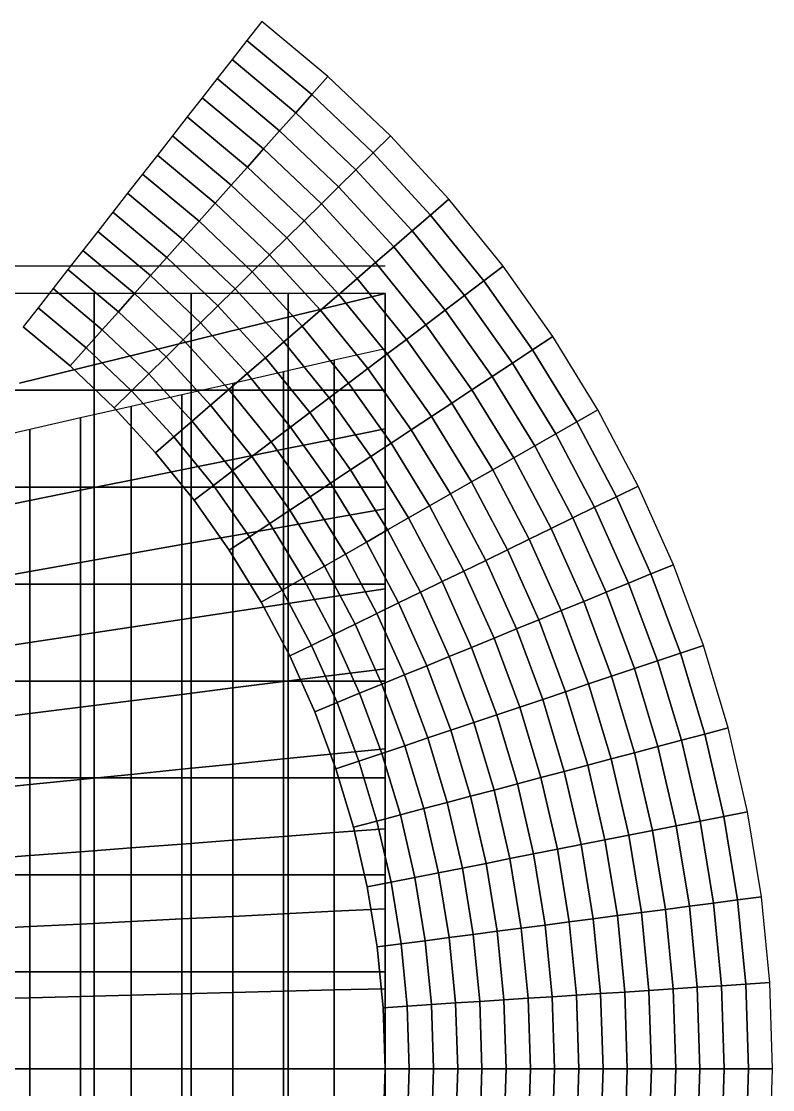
# Model space of a CAD drawing. Header units: millimetres. Extents: x -12000 to 30000, y -18912 to 18912.
# Drawn here: x 16433 to 30000, y -378 to 18912 of the extents above; entities that cross this region are included whole.
import ezdxf

# ---------------------------------------------------------------- set-up
doc = ezdxf.new("R2010")
doc.units = ezdxf.units.MM

msp = doc.modelspace()

# ---------------------------------------------------------------- linework, layer by layer
at = {"layer": 'BALCONY RAIL'}
for points in [[(17312.1, 12690, 7000), (16466.2, 13396.2, 7000), (16466.2, 13396.2, 6200), (17312.1, 12690, 6200)], [(17312.1, 12690, 6200), (16466.2, 13396.2, 6200), (16466.2, 13396.2, 5400), (17312.1, 12690, 5400)], [(18110.4, 11930.6, 7000), (17312.1, 12690, 7000), (17312.1, 12690, 6200), (18110.4, 11930.6, 6200)], [(18110.4, 11930.6, 6200), (17312.1, 12690, 6200), (17312.1, 12690, 5400), (18110.4, 11930.6, 5400)], [(18857.8, 11121, 7000), (18110.4, 11930.6, 7000), (18110.4, 11930.6, 6200), (18857.8, 11121, 6200)], [(18857.8, 11121, 6200), (18110.4, 11930.6, 6200), (18110.4, 11930.6, 5400), (18857.8, 11121, 5400)], [(19551.3, 10264.7, 7000), (18857.8, 11121, 7000), (18857.8, 11121, 6200), (19551.3, 10264.7, 6200)], [(19551.3, 10264.7, 6200), (18857.8, 11121, 6200), (18857.8, 11121, 5400), (19551.3, 10264.7, 5400)], [(20187.7, 9365.2, 7000), (19551.3, 10264.7, 7000), (19551.3, 10264.7, 6200), (20187.7, 9365.2, 6200)], [(20187.7, 9365.2, 6200), (19551.3, 10264.7, 6200), (19551.3, 10264.7, 5400), (20187.7, 9365.2, 5400)], [(20764.6, 8426.5, 7000), (20187.7, 9365.2, 7000), (20187.7, 9365.2, 6200), (20764.6, 8426.5, 6200)], [(20764.6, 8426.5, 6200), (20187.7, 9365.2, 6200), (20187.7, 9365.2, 5400), (20764.6, 8426.5, 5400)], [(21279.5, 7452.3, 7000), (20764.6, 8426.5, 7000), (20764.6, 8426.5, 6200), (21279.5, 7452.3, 6200)], [(21279.5, 7452.3, 6200), (20764.6, 8426.5, 6200), (20764.6, 8426.5, 5400), (21279.5, 7452.3, 5400)], [(21730.2, 6446.8, 7000), (21279.5, 7452.3, 7000), (21279.5, 7452.3, 6200), (21730.2, 6446.8, 6200)], [(21730.2, 6446.8, 6200), (21279.5, 7452.3, 6200), (21279.5, 7452.3, 5400), (21730.2, 6446.8, 5400)], [(22114.8, 5414.3, 7000), (21730.2, 6446.8, 7000), (21730.2, 6446.8, 6200), (22114.8, 5414.3, 6200)], [(22114.8, 5414.3, 6200), (21730.2, 6446.8, 6200), (21730.2, 6446.8, 5400), (22114.8, 5414.3, 5400)], [(22431.7, 4359, 7000), (22114.8, 5414.3, 7000), (22114.8, 5414.3, 6200), (22431.7, 4359, 6200)], [(22431.7, 4359, 6200), (22114.8, 5414.3, 6200), (22114.8, 5414.3, 5400), (22431.7, 4359, 5400)], [(22679.5, 3285.4, 7000), (22431.7, 4359, 7000), (22431.7, 4359, 6200), (22679.5, 3285.4, 6200)], [(22679.5, 3285.4, 6200), (22431.7, 4359, 6200), (22431.7, 4359, 5400), (22679.5, 3285.4, 5400)], [(22857.3, 2197.9, 7000), (22679.5, 3285.4, 7000), (22679.5, 3285.4, 6200), (22857.3, 2197.9, 6200)], [(22857.3, 2197.9, 6200), (22679.5, 3285.4, 6200), (22679.5, 3285.4, 5400), (22857.3, 2197.9, 5400)], [(22964.3, 1101.3, 7000), (22857.3, 2197.9, 7000), (22857.3, 2197.9, 6200), (22964.3, 1101.3, 6200)], [(22964.3, 1101.3, 6200), (22857.3, 2197.9, 6200), (22857.3, 2197.9, 5400), (22964.3, 1101.3, 5400)], [(23000, 0, 7000), (22964.3, 1101.3, 7000), (22964.3, 1101.3, 6200), (23000, 0, 6200)], [(23000, 0, 6200), (22964.3, 1101.3, 6200), (22964.3, 1101.3, 5400), (23000, 0, 5400)], [(22964.3, -1101.3, 7000), (23000, 0, 7000), (23000, 0, 6200), (22964.3, -1101.3, 6200)], [(22964.3, -1101.3, 6200), (23000, 0, 6200), (23000, 0, 5400), (22964.3, -1101.3, 5400)]]:
    msp.add_3dface(points, dxfattribs=at)
at = {"layer": 'CEILING'}
for points in [[(16000, 12250, 12351.2), (17750, 12250, 12351.2), (17750, 14000, 12000), (16000, 14000, 12000)], [(17750, 12250, 12351.2), (19500, 12250, 12351.2), (19500, 14000, 12000), (17750, 14000, 12000)], [(19500, 12250, 12351.2), (21250, 12250, 12351.2), (21250, 14000, 12000), (19500, 14000, 12000)], [(21250, 12250, 12351.2), (23000, 12250, 12351.2), (23000, 14000, 12000), (21250, 14000, 12000)], [(16000, 10500, 12688.8), (17750, 10500, 12688.8), (17750, 12250, 12351.2), (16000, 12250, 12351.2)], [(17750, 10500, 12688.8), (19500, 10500, 12688.8), (19500, 12250, 12351.2), (17750, 12250, 12351.2)], [(19500, 10500, 12688.8), (21250, 10500, 12688.8), (21250, 12250, 12351.2), (19500, 12250, 12351.2)], [(21250, 10500, 12688.8), (23000, 10500, 12688.8), (23000, 12250, 12351.2), (21250, 12250, 12351.2)], [(16000, 8750, 13000), (17750, 8750, 13000), (17750, 10500, 12688.8), (16000, 10500, 12688.8)], [(17750, 8750, 13000), (19500, 8750, 13000), (19500, 10500, 12688.8), (17750, 10500, 12688.8)], [(19500, 8750, 13000), (21250, 8750, 13000), (21250, 10500, 12688.8), (19500, 10500, 12688.8)], [(21250, 8750, 13000), (23000, 8750, 13000), (23000, 10500, 12688.8), (21250, 10500, 12688.8)], [(16000, 7000, 13272.8), (17750, 7000, 13272.8), (17750, 8750, 13000), (16000, 8750, 13000)], [(17750, 7000, 13272.8), (19500, 7000, 13272.8), (19500, 8750, 13000), (17750, 8750, 13000)], [(19500, 7000, 13272.8), (21250, 7000, 13272.8), (21250, 8750, 13000), (19500, 8750, 13000)], [(21250, 7000, 13272.8), (23000, 7000, 13272.8), (23000, 8750, 13000), (21250, 8750, 13000)], [(16000, 5250, 13496.6), (17750, 5250, 13496.6), (17750, 7000, 13272.8), (16000, 7000, 13272.8)], [(17750, 5250, 13496.6), (19500, 5250, 13496.6), (19500, 7000, 13272.8), (17750, 7000, 13272.8)], [(19500, 5250, 13496.6), (21250, 5250, 13496.6), (21250, 7000, 13272.8), (19500, 7000, 13272.8)], [(21250, 5250, 13496.6), (23000, 5250, 13496.6), (23000, 7000, 13272.8), (21250, 7000, 13272.8)], [(16000, 3500, 13663), (17750, 3500, 13663), (17750, 5250, 13496.6), (16000, 5250, 13496.6)], [(17750, 3500, 13663), (19500, 3500, 13663), (19500, 5250, 13496.6), (17750, 5250, 13496.6)], [(19500, 3500, 13663), (21250, 3500, 13663), (21250, 5250, 13496.6), (19500, 5250, 13496.6)], [(21250, 3500, 13663), (23000, 3500, 13663), (23000, 5250, 13496.6), (21250, 5250, 13496.6)], [(16000, 1750, 13765.4), (17750, 1750, 13765.4), (17750, 3500, 13663), (16000, 3500, 13663)], [(17750, 1750, 13765.4), (19500, 1750, 13765.4), (19500, 3500, 13663), (17750, 3500, 13663)], [(19500, 1750, 13765.4), (21250, 1750, 13765.4), (21250, 3500, 13663), (19500, 3500, 13663)], [(21250, 1750, 13765.4), (23000, 1750, 13765.4), (23000, 3500, 13663), (21250, 3500, 13663)], [(16000, 0, 13800), (17750, 0, 13800), (17750, 1750, 13765.4), (16000, 1750, 13765.4)], [(17750, 0, 13800), (19500, 0, 13800), (19500, 1750, 13765.4), (17750, 1750, 13765.4)], [(19500, 0, 13800), (21250, 0, 13800), (21250, 1750, 13765.4), (19500, 1750, 13765.4)], [(21250, 0, 13800), (23000, 0, 13800), (23000, 1750, 13765.4), (21250, 1750, 13765.4)], [(16000, -1750, 13765.4), (17750, -1750, 13765.4), (17750, 0, 13800), (16000, 0, 13800)], [(17750, -1750, 13765.4), (19500, -1750, 13765.4), (19500, 0, 13800), (17750, 0, 13800)], [(19500, -1750, 13765.4), (21250, -1750, 13765.4), (21250, 0, 13800), (19500, 0, 13800)], [(21250, -1750, 13765.4), (23000, -1750, 13765.4), (23000, 0, 13800), (21250, 0, 13800)]]:
    msp.add_3dface(points, dxfattribs=at)
at = {"layer": 'DIMENSIONS'}
msp.add_line((-12000, 14500), (23000, 14500), dxfattribs=at)
at = {"layer": 'SEATING - BALCONY'}
for points in [[(21678.9, 17588.8, 7729.2), (21970, 17915.3, 7777.8), (20775.9, 18912.3, 7777.8), (20506.5, 18567.5, 7729.2)], [(21387.8, 17262.2, 7680.6), (21678.9, 17588.8, 7729.2), (20506.5, 18567.5, 7729.2), (20237.2, 18222.7, 7680.6)], [(21096.6, 16935.6, 7631.9), (21387.8, 17262.2, 7680.6), (20237.2, 18222.7, 7680.6), (19967.8, 17878, 7631.9)], [(20805.5, 16609, 7583.3), (21096.6, 16935.6, 7631.9), (19967.8, 17878, 7631.9), (19698.5, 17533.2, 7583.3)], [(22785.4, 16536.1, 7729.2), (23097, 16843.1, 7777.8), (21970, 17915.3, 7777.8), (21678.9, 17588.8, 7729.2)], [(22473.7, 16229.1, 7680.6), (22785.4, 16536.1, 7729.2), (21678.9, 17588.8, 7729.2), (21387.8, 17262.2, 7680.6)], [(20514.4, 16282.4, 7534.7), (20805.5, 16609, 7583.3), (19698.5, 17533.2, 7583.3), (19429.1, 17188.5, 7534.7)], [(20223.3, 15955.8, 7486.1), (20514.4, 16282.4, 7534.7), (19429.1, 17188.5, 7534.7), (19159.8, 16843.7, 7486.1)], [(22162, 15922, 7631.9), (22473.7, 16229.1, 7680.6), (21387.8, 17262.2, 7680.6), (21096.6, 16935.6, 7631.9)], [(19932.2, 15629.3, 7437.5), (20223.3, 15955.8, 7486.1), (19159.8, 16843.7, 7486.1), (18890.4, 16499, 7437.5)], [(21850.4, 15615, 7583.3), (22162, 15922, 7631.9), (21096.6, 16935.6, 7631.9), (20805.5, 16609, 7583.3)], [(23821.3, 15414, 7729.2), (24152.2, 15700.2, 7777.8), (23097, 16843.1, 7777.8), (22785.4, 16536.1, 7729.2)], [(21538.7, 15308, 7534.7), (21850.4, 15615, 7583.3), (20805.5, 16609, 7583.3), (20514.4, 16282.4, 7534.7)], [(19641, 15302.7, 7388.9), (19932.2, 15629.3, 7437.5), (18890.4, 16499, 7437.5), (18621.1, 16154.2, 7388.9)], [(23490.4, 15127.8, 7680.6), (23821.3, 15414, 7729.2), (22785.4, 16536.1, 7729.2), (22473.7, 16229.1, 7680.6)], [(21227, 15000.9, 7486.1), (21538.7, 15308, 7534.7), (20514.4, 16282.4, 7534.7), (20223.3, 15955.8, 7486.1)], [(23159.5, 14841.6, 7631.9), (23490.4, 15127.8, 7680.6), (22473.7, 16229.1, 7680.6), (22162, 15922, 7631.9)], [(19349.9, 14976.1, 7340.3), (19641, 15302.7, 7388.9), (18621.1, 16154.2, 7388.9), (18351.7, 15809.5, 7340.3)], [(20915.4, 14693.9, 7437.5), (21227, 15000.9, 7486.1), (20223.3, 15955.8, 7486.1), (19932.2, 15629.3, 7437.5)], [(22828.6, 14555.4, 7583.3), (23159.5, 14841.6, 7631.9), (22162, 15922, 7631.9), (21850.4, 15615, 7583.3)], [(19058.8, 14649.5, 7291.7), (19349.9, 14976.1, 7340.3), (18351.7, 15809.5, 7340.3), (18082.4, 15464.7, 7291.7)], [(20603.7, 14386.9, 7388.9), (20915.4, 14693.9, 7437.5), (19932.2, 15629.3, 7437.5), (19641, 15302.7, 7388.9)], [(24782.4, 14227.1, 7729.2), (25131.2, 14491.3, 7777.8), (24152.2, 15700.2, 7777.8), (23821.3, 15414, 7729.2)], [(18767.7, 14322.9, 7243.1), (19058.8, 14649.5, 7291.7), (18082.4, 15464.7, 7291.7), (17813, 15120, 7243.1)], [(22497.7, 14269.2, 7534.7), (22828.6, 14555.4, 7583.3), (21850.4, 15615, 7583.3), (21538.7, 15308, 7534.7)], [(20292, 14079.8, 7340.3), (20603.7, 14386.9, 7388.9), (19641, 15302.7, 7388.9), (19349.9, 14976.1, 7340.3)], [(22166.8, 13983, 7486.1), (22497.7, 14269.2, 7534.7), (21538.7, 15308, 7534.7), (21227, 15000.9, 7486.1)], [(24433.7, 13963, 7680.6), (24782.4, 14227.1, 7729.2), (23821.3, 15414, 7729.2), (23490.4, 15127.8, 7680.6)], [(18476.6, 13996.4, 7194.4), (18767.7, 14322.9, 7243.1), (17813, 15120, 7243.1), (17543.7, 14775.2, 7194.4)], [(24084.9, 13698.8, 7631.9), (24433.7, 13963, 7680.6), (23490.4, 15127.8, 7680.6), (23159.5, 14841.6, 7631.9)], [(19980.4, 13772.8, 7291.7), (20292, 14079.8, 7340.3), (19349.9, 14976.1, 7340.3), (19058.8, 14649.5, 7291.7)], [(21835.9, 13696.8, 7437.5), (22166.8, 13983, 7486.1), (21227, 15000.9, 7486.1), (20915.4, 14693.9, 7437.5)], [(18185.4, 13669.8, 7145.8), (18476.6, 13996.4, 7194.4), (17543.7, 14775.2, 7194.4), (17274.3, 14430.4, 7145.8)], [(21505, 13410.6, 7388.9), (21835.9, 13696.8, 7437.5), (20915.4, 14693.9, 7437.5), (20603.7, 14386.9, 7388.9)], [(23736.2, 13434.6, 7583.3), (24084.9, 13698.8, 7631.9), (23159.5, 14841.6, 7631.9), (22828.6, 14555.4, 7583.3)], [(19668.7, 13465.7, 7243.1), (19980.4, 13772.8, 7291.7), (19058.8, 14649.5, 7291.7), (18767.7, 14322.9, 7243.1)], [(23387.5, 13170.5, 7534.7), (23736.2, 13434.6, 7583.3), (22828.6, 14555.4, 7583.3), (22497.7, 14269.2, 7534.7)], [(25664.6, 12980.5, 7729.2), (26029.8, 13221.5, 7777.8), (25131.2, 14491.3, 7777.8), (24782.4, 14227.1, 7729.2)], [(17894.3, 13343.2, 7097.2), (18185.4, 13669.8, 7145.8), (17274.3, 14430.4, 7145.8), (17004.9, 14085.7, 7097.2)], [(19357.1, 13158.7, 7194.4), (19668.7, 13465.7, 7243.1), (18767.7, 14322.9, 7243.1), (18476.6, 13996.4, 7194.4)], [(21174.1, 13124.4, 7340.3), (21505, 13410.6, 7388.9), (20603.7, 14386.9, 7388.9), (20292, 14079.8, 7340.3)], [(17603.2, 13016.6, 7048.6), (17894.3, 13343.2, 7097.2), (17004.9, 14085.7, 7097.2), (16735.6, 13740.9, 7048.6)], [(23038.7, 12906.3, 7486.1), (23387.5, 13170.5, 7534.7), (22497.7, 14269.2, 7534.7), (22166.8, 13983, 7486.1)], [(25299.5, 12739.5, 7680.6), (25664.6, 12980.5, 7729.2), (24782.4, 14227.1, 7729.2), (24433.7, 13963, 7680.6)], [(19045.4, 12851.7, 7145.8), (19357.1, 13158.7, 7194.4), (18476.6, 13996.4, 7194.4), (18185.4, 13669.8, 7145.8)], [(20843.2, 12838.2, 7291.7), (21174.1, 13124.4, 7340.3), (20292, 14079.8, 7340.3), (19980.4, 13772.8, 7291.7)], [(22690, 12642.2, 7437.5), (23038.7, 12906.3, 7486.1), (22166.8, 13983, 7486.1), (21835.9, 13696.8, 7437.5)], [(24934.4, 12498.5, 7631.9), (25299.5, 12739.5, 7680.6), (24433.7, 13963, 7680.6), (24084.9, 13698.8, 7631.9)], [(17312.1, 12690, 7000), (17603.2, 13016.6, 7048.6), (16735.6, 13740.9, 7048.6), (16466.2, 13396.2, 7000)], [(20512.3, 12552, 7243.1), (20843.2, 12838.2, 7291.7), (19980.4, 13772.8, 7291.7), (19668.7, 13465.7, 7243.1)], [(22341.2, 12378, 7388.9), (22690, 12642.2, 7437.5), (21835.9, 13696.8, 7437.5), (21505, 13410.6, 7388.9)], [(24569.3, 12257.5, 7583.3), (24934.4, 12498.5, 7631.9), (24084.9, 13698.8, 7631.9), (23736.2, 13434.6, 7583.3)], [(18733.7, 12544.6, 7097.2), (19045.4, 12851.7, 7145.8), (18185.4, 13669.8, 7145.8), (17894.3, 13343.2, 7097.2)], [(18422.1, 12237.6, 7048.6), (18733.7, 12544.6, 7097.2), (17894.3, 13343.2, 7097.2), (17603.2, 13016.6, 7048.6)], [(20181.4, 12265.8, 7194.4), (20512.3, 12552, 7243.1), (19668.7, 13465.7, 7243.1), (19357.1, 13158.7, 7194.4)], [(21992.5, 12113.8, 7340.3), (22341.2, 12378, 7388.9), (21505, 13410.6, 7388.9), (21174.1, 13124.4, 7340.3)], [(24204.1, 12016.4, 7534.7), (24569.3, 12257.5, 7583.3), (23736.2, 13434.6, 7583.3), (23387.5, 13170.5, 7534.7)], [(19850.5, 11979.6, 7145.8), (20181.4, 12265.8, 7194.4), (19357.1, 13158.7, 7194.4), (19045.4, 12851.7, 7145.8)], [(21643.7, 11849.7, 7291.7), (21992.5, 12113.8, 7340.3), (21174.1, 13124.4, 7340.3), (20843.2, 12838.2, 7291.7)], [(23839, 11775.4, 7486.1), (24204.1, 12016.4, 7534.7), (23387.5, 13170.5, 7534.7), (23038.7, 12906.3, 7486.1)], [(26464.2, 11679.3, 7729.2), (26844.2, 11896.2, 7777.8), (26029.8, 13221.5, 7777.8), (25664.6, 12980.5, 7729.2)], [(18110.4, 11930.6, 7000), (18422.1, 12237.6, 7048.6), (17603.2, 13016.6, 7048.6), (17312.1, 12690, 7000)], [(26084.2, 11462.5, 7680.6), (26464.2, 11679.3, 7729.2), (25664.6, 12980.5, 7729.2), (25299.5, 12739.5, 7680.6)], [(19519.6, 11693.4, 7097.2), (19850.5, 11979.6, 7145.8), (19045.4, 12851.7, 7145.8), (18733.7, 12544.6, 7097.2)], [(21295, 11585.5, 7243.1), (21643.7, 11849.7, 7291.7), (20843.2, 12838.2, 7291.7), (20512.3, 12552, 7243.1)], [(23473.9, 11534.4, 7437.5), (23839, 11775.4, 7486.1), (23038.7, 12906.3, 7486.1), (22690, 12642.2, 7437.5)], [(25704.3, 11245.6, 7631.9), (26084.2, 11462.5, 7680.6), (25299.5, 12739.5, 7680.6), (24934.4, 12498.5, 7631.9)], [(19188.7, 11407.2, 7048.6), (19519.6, 11693.4, 7097.2), (18733.7, 12544.6, 7097.2), (18422.1, 12237.6, 7048.6)], [(20946.2, 11321.3, 7194.4), (21295, 11585.5, 7243.1), (20512.3, 12552, 7243.1), (20181.4, 12265.8, 7194.4)], [(23108.8, 11293.4, 7388.9), (23473.9, 11534.4, 7437.5), (22690, 12642.2, 7437.5), (22341.2, 12378, 7388.9)], [(22743.6, 11052.4, 7340.3), (23108.8, 11293.4, 7388.9), (22341.2, 12378, 7388.9), (21992.5, 12113.8, 7340.3)], [(25324.3, 11028.8, 7583.3), (25704.3, 11245.6, 7631.9), (24934.4, 12498.5, 7631.9), (24569.3, 12257.5, 7583.3)], [(18857.8, 11121, 7000), (19188.7, 11407.2, 7048.6), (18422.1, 12237.6, 7048.6), (18110.4, 11930.6, 7000)], [(20597.5, 11057.2, 7145.8), (20946.2, 11321.3, 7194.4), (20181.4, 12265.8, 7194.4), (19850.5, 11979.6, 7145.8)], [(24944.3, 10811.9, 7534.7), (25324.3, 11028.8, 7583.3), (24569.3, 12257.5, 7583.3), (24204.1, 12016.4, 7534.7)], [(20248.7, 10793, 7097.2), (20597.5, 11057.2, 7145.8), (19850.5, 11979.6, 7145.8), (19519.6, 11693.4, 7097.2)], [(22378.5, 10811.4, 7291.7), (22743.6, 11052.4, 7340.3), (21992.5, 12113.8, 7340.3), (21643.7, 11849.7, 7291.7)], [(24564.4, 10595.1, 7486.1), (24944.3, 10811.9, 7534.7), (24204.1, 12016.4, 7534.7), (23839, 11775.4, 7486.1)], [(22013.4, 10570.3, 7243.1), (22378.5, 10811.4, 7291.7), (21643.7, 11849.7, 7291.7), (21295, 11585.5, 7243.1)], [(24184.4, 10378.2, 7437.5), (24564.4, 10595.1, 7486.1), (23839, 11775.4, 7486.1), (23473.9, 11534.4, 7437.5)], [(27177.8, 10329.1, 7729.2), (27571.1, 10520.9, 7777.8), (26844.2, 11896.2, 7777.8), (26464.2, 11679.3, 7729.2)], [(19900, 10528.8, 7048.6), (20248.7, 10793, 7097.2), (19519.6, 11693.4, 7097.2), (19188.7, 11407.2, 7048.6)], [(21648.2, 10329.3, 7194.4), (22013.4, 10570.3, 7243.1), (21295, 11585.5, 7243.1), (20946.2, 11321.3, 7194.4)], [(26784.6, 10137.3, 7680.6), (27177.8, 10329.1, 7729.2), (26464.2, 11679.3, 7729.2), (26084.2, 11462.5, 7680.6)], [(19551.3, 10264.7, 7000), (19900, 10528.8, 7048.6), (19188.7, 11407.2, 7048.6), (18857.8, 11121, 7000)], [(23804.4, 10161.3, 7388.9), (24184.4, 10378.2, 7437.5), (23473.9, 11534.4, 7437.5), (23108.8, 11293.4, 7388.9)], [(26391.4, 9945.5, 7631.9), (26784.6, 10137.3, 7680.6), (26084.2, 11462.5, 7680.6), (25704.3, 11245.6, 7631.9)], [(21283.1, 10088.3, 7145.8), (21648.2, 10329.3, 7194.4), (20946.2, 11321.3, 7194.4), (20597.5, 11057.2, 7145.8)], [(23424.4, 9944.5, 7340.3), (23804.4, 10161.3, 7388.9), (23108.8, 11293.4, 7388.9), (22743.6, 11052.4, 7340.3)], [(25998.2, 9753.8, 7583.3), (26391.4, 9945.5, 7631.9), (25704.3, 11245.6, 7631.9), (25324.3, 11028.8, 7583.3)], [(20918, 9847.3, 7097.2), (21283.1, 10088.3, 7145.8), (20597.5, 11057.2, 7145.8), (20248.7, 10793, 7097.2)], [(23044.5, 9727.6, 7291.7), (23424.4, 9944.5, 7340.3), (22743.6, 11052.4, 7340.3), (22378.5, 10811.4, 7291.7)], [(25604.9, 9562, 7534.7), (25998.2, 9753.8, 7583.3), (25324.3, 11028.8, 7583.3), (24944.3, 10811.9, 7534.7)], [(22664.5, 9510.8, 7243.1), (23044.5, 9727.6, 7291.7), (22378.5, 10811.4, 7291.7), (22013.4, 10570.3, 7243.1)], [(25211.7, 9370.2, 7486.1), (25604.9, 9562, 7534.7), (24944.3, 10811.9, 7534.7), (24564.4, 10595.1, 7486.1)], [(20552.9, 9606.3, 7048.6), (20918, 9847.3, 7097.2), (20248.7, 10793, 7097.2), (19900, 10528.8, 7048.6)], [(20187.7, 9365.2, 7000), (20552.9, 9606.3, 7048.6), (19900, 10528.8, 7048.6), (19551.3, 10264.7, 7000)], [(22284.5, 9293.9, 7194.4), (22664.5, 9510.8, 7243.1), (22013.4, 10570.3, 7243.1), (21648.2, 10329.3, 7194.4)], [(24818.5, 9178.4, 7437.5), (25211.7, 9370.2, 7486.1), (24564.4, 10595.1, 7486.1), (24184.4, 10378.2, 7437.5)], [(27802.5, 8935.5, 7729.2), (28207.3, 9101.4, 7777.8), (27571.1, 10520.9, 7777.8), (27177.8, 10329.1, 7729.2)], [(21904.6, 9077.1, 7145.8), (22284.5, 9293.9, 7194.4), (21648.2, 10329.3, 7194.4), (21283.1, 10088.3, 7145.8)], [(24425.3, 8986.6, 7388.9), (24818.5, 9178.4, 7437.5), (24184.4, 10378.2, 7437.5), (23804.4, 10161.3, 7388.9)], [(27397.7, 8769.6, 7680.6), (27802.5, 8935.5, 7729.2), (27177.8, 10329.1, 7729.2), (26784.6, 10137.3, 7680.6)], [(21524.6, 8860.2, 7097.2), (21904.6, 9077.1, 7145.8), (21283.1, 10088.3, 7145.8), (20918, 9847.3, 7097.2)], [(24032.1, 8794.8, 7340.3), (24425.3, 8986.6, 7388.9), (23804.4, 10161.3, 7388.9), (23424.4, 9944.5, 7340.3)], [(26992.8, 8603.7, 7631.9), (27397.7, 8769.6, 7680.6), (26784.6, 10137.3, 7680.6), (26391.4, 9945.5, 7631.9)], [(21144.6, 8643.3, 7048.6), (21524.6, 8860.2, 7097.2), (20918, 9847.3, 7097.2), (20552.9, 9606.3, 7048.6)], [(23638.8, 8603, 7291.7), (24032.1, 8794.8, 7340.3), (23424.4, 9944.5, 7340.3), (23044.5, 9727.6, 7291.7)], [(26588, 8437.8, 7583.3), (26992.8, 8603.7, 7631.9), (26391.4, 9945.5, 7631.9), (25998.2, 9753.8, 7583.3)], [(23245.6, 8411.2, 7243.1), (23638.8, 8603, 7291.7), (23044.5, 9727.6, 7291.7), (22664.5, 9510.8, 7243.1)], [(26183.2, 8271.9, 7534.7), (26588, 8437.8, 7583.3), (25998.2, 9753.8, 7583.3), (25604.9, 9562, 7534.7)], [(20764.6, 8426.5, 7000), (21144.6, 8643.3, 7048.6), (20552.9, 9606.3, 7048.6), (20187.7, 9365.2, 7000)], [(22852.4, 8219.5, 7194.4), (23245.6, 8411.2, 7243.1), (22664.5, 9510.8, 7243.1), (22284.5, 9293.9, 7194.4)], [(25778.4, 8105.9, 7486.1), (26183.2, 8271.9, 7534.7), (25604.9, 9562, 7534.7), (25211.7, 9370.2, 7486.1)], [(22459.2, 8027.7, 7145.8), (22852.4, 8219.5, 7194.4), (22284.5, 9293.9, 7194.4), (21904.6, 9077.1, 7145.8)], [(25373.6, 7940, 7437.5), (25778.4, 8105.9, 7486.1), (25211.7, 9370.2, 7486.1), (24818.5, 9178.4, 7437.5)], [(22065.9, 7835.9, 7097.2), (22459.2, 8027.7, 7145.8), (21904.6, 9077.1, 7145.8), (21524.6, 8860.2, 7097.2)], [(24968.7, 7774.1, 7388.9), (25373.6, 7940, 7437.5), (24818.5, 9178.4, 7437.5), (24425.3, 8986.6, 7388.9)], [(28335.5, 7504.3, 7729.2), (28750.3, 7643.7, 7777.8), (28207.3, 9101.4, 7777.8), (27802.5, 8935.5, 7729.2)], [(24563.9, 7608.2, 7340.3), (24968.7, 7774.1, 7388.9), (24425.3, 8986.6, 7388.9), (24032.1, 8794.8, 7340.3)], [(27920.8, 7365, 7680.6), (28335.5, 7504.3, 7729.2), (27802.5, 8935.5, 7729.2), (27397.7, 8769.6, 7680.6)], [(21672.7, 7644.1, 7048.6), (22065.9, 7835.9, 7097.2), (21524.6, 8860.2, 7097.2), (21144.6, 8643.3, 7048.6)], [(24159.1, 7442.3, 7291.7), (24563.9, 7608.2, 7340.3), (24032.1, 8794.8, 7340.3), (23638.8, 8603, 7291.7)], [(27506.1, 7225.7, 7631.9), (27920.8, 7365, 7680.6), (27397.7, 8769.6, 7680.6), (26992.8, 8603.7, 7631.9)], [(21279.5, 7452.3, 7000), (21672.7, 7644.1, 7048.6), (21144.6, 8643.3, 7048.6), (20764.6, 8426.5, 7000)], [(23754.3, 7276.4, 7243.1), (24159.1, 7442.3, 7291.7), (23638.8, 8603, 7291.7), (23245.6, 8411.2, 7243.1)], [(27091.4, 7086.3, 7583.3), (27506.1, 7225.7, 7631.9), (26992.8, 8603.7, 7631.9), (26588, 8437.8, 7583.3)], [(23349.5, 7110.5, 7194.4), (23754.3, 7276.4, 7243.1), (23245.6, 8411.2, 7243.1), (22852.4, 8219.5, 7194.4)], [(26676.7, 6947, 7534.7), (27091.4, 7086.3, 7583.3), (26588, 8437.8, 7583.3), (26183.2, 8271.9, 7534.7)], [(22944.6, 6944.6, 7145.8), (23349.5, 7110.5, 7194.4), (22852.4, 8219.5, 7194.4), (22459.2, 8027.7, 7145.8)], [(25847.2, 6668.3, 7437.5), (26261.9, 6807.7, 7486.1), (25778.4, 8105.9, 7486.1), (25373.6, 7940, 7437.5)], [(26261.9, 6807.7, 7486.1), (26676.7, 6947, 7534.7), (26183.2, 8271.9, 7534.7), (25778.4, 8105.9, 7486.1)], [(22539.8, 6778.7, 7097.2), (22944.6, 6944.6, 7145.8), (22459.2, 8027.7, 7145.8), (22065.9, 7835.9, 7097.2)], [(25432.5, 6529, 7388.9), (25847.2, 6668.3, 7437.5), (25373.6, 7940, 7437.5), (24968.7, 7774.1, 7388.9)], [(22135, 6612.7, 7048.6), (22539.8, 6778.7, 7097.2), (22065.9, 7835.9, 7097.2), (21672.7, 7644.1, 7048.6)], [(25017.8, 6389.6, 7340.3), (25432.5, 6529, 7388.9), (24968.7, 7774.1, 7388.9), (24563.9, 7608.2, 7340.3)], [(21730.2, 6446.8, 7000), (22135, 6612.7, 7048.6), (21672.7, 7644.1, 7048.6), (21279.5, 7452.3, 7000)], [(24603.1, 6250.3, 7291.7), (25017.8, 6389.6, 7340.3), (24563.9, 7608.2, 7340.3), (24159.1, 7442.3, 7291.7)], [(28774.8, 6041.7, 7729.2), (29197.6, 6153.8, 7777.8), (28750.3, 7643.7, 7777.8), (28335.5, 7504.3, 7729.2)], [(24188.4, 6111, 7243.1), (24603.1, 6250.3, 7291.7), (24159.1, 7442.3, 7291.7), (23754.3, 7276.4, 7243.1)], [(27929, 5817.3, 7631.9), (28351.9, 5929.5, 7680.6), (27920.8, 7365, 7680.6), (27506.1, 7225.7, 7631.9)], [(28351.9, 5929.5, 7680.6), (28774.8, 6041.7, 7729.2), (28335.5, 7504.3, 7729.2), (27920.8, 7365, 7680.6)], [(23773.6, 5971.6, 7194.4), (24188.4, 6111, 7243.1), (23754.3, 7276.4, 7243.1), (23349.5, 7110.5, 7194.4)], [(27506.1, 5705.1, 7583.3), (27929, 5817.3, 7631.9), (27506.1, 7225.7, 7631.9), (27091.4, 7086.3, 7583.3)], [(22944.2, 5692.9, 7097.2), (23358.9, 5832.3, 7145.8), (22944.6, 6944.6, 7145.8), (22539.8, 6778.7, 7097.2)], [(23358.9, 5832.3, 7145.8), (23773.6, 5971.6, 7194.4), (23349.5, 7110.5, 7194.4), (22944.6, 6944.6, 7145.8)], [(26660.4, 5480.8, 7486.1), (27083.3, 5592.9, 7534.7), (26676.7, 6947, 7534.7), (26261.9, 6807.7, 7486.1)], [(27083.3, 5592.9, 7534.7), (27506.1, 5705.1, 7583.3), (27091.4, 7086.3, 7583.3), (26676.7, 6947, 7534.7)], [(22529.5, 5553.6, 7048.6), (22944.2, 5692.9, 7097.2), (22539.8, 6778.7, 7097.2), (22135, 6612.7, 7048.6)], [(26237.5, 5368.6, 7437.5), (26660.4, 5480.8, 7486.1), (26261.9, 6807.7, 7486.1), (25847.2, 6668.3, 7437.5)], [(22114.8, 5414.3, 7000), (22529.5, 5553.6, 7048.6), (22135, 6612.7, 7048.6), (21730.2, 6446.8, 7000)], [(25814.6, 5256.4, 7388.9), (26237.5, 5368.6, 7437.5), (25847.2, 6668.3, 7437.5), (25432.5, 6529, 7388.9)], [(24968.9, 5032, 7291.7), (25391.8, 5144.2, 7340.3), (25017.8, 6389.6, 7340.3), (24603.1, 6250.3, 7291.7)], [(25391.8, 5144.2, 7340.3), (25814.6, 5256.4, 7388.9), (25432.5, 6529, 7388.9), (25017.8, 6389.6, 7340.3)], [(24546, 4919.9, 7243.1), (24968.9, 5032, 7291.7), (24603.1, 6250.3, 7291.7), (24188.4, 6111, 7243.1)], [(24123.2, 4807.7, 7194.4), (24546, 4919.9, 7243.1), (24188.4, 6111, 7243.1), (23773.6, 5971.6, 7194.4)], [(28689.1, 4469, 7680.6), (29118.3, 4553.6, 7729.2), (28774.8, 6041.7, 7729.2), (28351.9, 5929.5, 7680.6)], [(29118.3, 4553.6, 7729.2), (29547.6, 4638.1, 7777.8), (29197.6, 6153.8, 7777.8), (28774.8, 6041.7, 7729.2)], [(23277.4, 4583.3, 7097.2), (23700.3, 4695.5, 7145.8), (23358.9, 5832.3, 7145.8), (22944.2, 5692.9, 7097.2)], [(23700.3, 4695.5, 7145.8), (24123.2, 4807.7, 7194.4), (23773.6, 5971.6, 7194.4), (23358.9, 5832.3, 7145.8)], [(27830.6, 4299.9, 7583.3), (28259.8, 4384.5, 7631.9), (27929, 5817.3, 7631.9), (27506.1, 5705.1, 7583.3)], [(28259.8, 4384.5, 7631.9), (28689.1, 4469, 7680.6), (28351.9, 5929.5, 7680.6), (27929, 5817.3, 7631.9)], [(22854.5, 4471.1, 7048.6), (23277.4, 4583.3, 7097.2), (22944.2, 5692.9, 7097.2), (22529.5, 5553.6, 7048.6)], [(27401.3, 4215.4, 7534.7), (27830.6, 4299.9, 7583.3), (27506.1, 5705.1, 7583.3), (27083.3, 5592.9, 7534.7)], [(22431.7, 4359, 7000), (22854.5, 4471.1, 7048.6), (22529.5, 5553.6, 7048.6), (22114.8, 5414.3, 7000)], [(26542.8, 4046.3, 7437.5), (26972, 4130.8, 7486.1), (26660.4, 5480.8, 7486.1), (26237.5, 5368.6, 7437.5)], [(26972, 4130.8, 7486.1), (27401.3, 4215.4, 7534.7), (27083.3, 5592.9, 7534.7), (26660.4, 5480.8, 7486.1)], [(25684.3, 3877.2, 7340.3), (26113.5, 3961.7, 7388.9), (25814.6, 5256.4, 7388.9), (25391.8, 5144.2, 7340.3)], [(26113.5, 3961.7, 7388.9), (26542.8, 4046.3, 7437.5), (26237.5, 5368.6, 7437.5), (25814.6, 5256.4, 7388.9)], [(24825.8, 3708.1, 7243.1), (25255, 3792.6, 7291.7), (24968.9, 5032, 7291.7), (24546, 4919.9, 7243.1)], [(25255, 3792.6, 7291.7), (25684.3, 3877.2, 7340.3), (25391.8, 5144.2, 7340.3), (24968.9, 5032, 7291.7)], [(24396.5, 3623.5, 7194.4), (24825.8, 3708.1, 7243.1), (24546, 4919.9, 7243.1), (24123.2, 4807.7, 7194.4)], [(23538, 3454.4, 7097.2), (23967.3, 3539, 7145.8), (23700.3, 4695.5, 7145.8), (23277.4, 4583.3, 7097.2)], [(23967.3, 3539, 7145.8), (24396.5, 3623.5, 7194.4), (24123.2, 4807.7, 7194.4), (23700.3, 4695.5, 7145.8)], [(29364.7, 3046.4, 7729.2), (29798.6, 3103, 7777.8), (29547.6, 4638.1, 7777.8), (29118.3, 4553.6, 7729.2)], [(22679.5, 3285.4, 7000), (23108.8, 3369.9, 7048.6), (22854.5, 4471.1, 7048.6), (22431.7, 4359, 7000)], [(23108.8, 3369.9, 7048.6), (23538, 3454.4, 7097.2), (23277.4, 4583.3, 7097.2), (22854.5, 4471.1, 7048.6)], [(28497.1, 2933.3, 7631.9), (28930.9, 2989.8, 7680.6), (28689.1, 4469, 7680.6), (28259.8, 4384.5, 7631.9)], [(28930.9, 2989.8, 7680.6), (29364.7, 3046.4, 7729.2), (29118.3, 4553.6, 7729.2), (28689.1, 4469, 7680.6)], [(27629.4, 2820.1, 7534.7), (28063.3, 2876.7, 7583.3), (27830.6, 4299.9, 7583.3), (27401.3, 4215.4, 7534.7)], [(28063.3, 2876.7, 7583.3), (28497.1, 2933.3, 7631.9), (28259.8, 4384.5, 7631.9), (27830.6, 4299.9, 7583.3)], [(26761.8, 2707, 7437.5), (27195.6, 2763.6, 7486.1), (26972, 4130.8, 7486.1), (26542.8, 4046.3, 7437.5)], [(27195.6, 2763.6, 7486.1), (27629.4, 2820.1, 7534.7), (27401.3, 4215.4, 7534.7), (26972, 4130.8, 7486.1)], [(25460.3, 2537.3, 7291.7), (25894.1, 2593.9, 7340.3), (25684.3, 3877.2, 7340.3), (25255, 3792.6, 7291.7)], [(25894.1, 2593.9, 7340.3), (26327.9, 2650.4, 7388.9), (26113.5, 3961.7, 7388.9), (25684.3, 3877.2, 7340.3)], [(26327.9, 2650.4, 7388.9), (26761.8, 2707, 7437.5), (26542.8, 4046.3, 7437.5), (26113.5, 3961.7, 7388.9)], [(24592.6, 2424.2, 7194.4), (25026.5, 2480.8, 7243.1), (24825.8, 3708.1, 7243.1), (24396.5, 3623.5, 7194.4)], [(25026.5, 2480.8, 7243.1), (25460.3, 2537.3, 7291.7), (25255, 3792.6, 7291.7), (24825.8, 3708.1, 7243.1)], [(23725, 2311.1, 7097.2), (24158.8, 2367.6, 7145.8), (23967.3, 3539, 7145.8), (23538, 3454.4, 7097.2)], [(24158.8, 2367.6, 7145.8), (24592.6, 2424.2, 7194.4), (24396.5, 3623.5, 7194.4), (23967.3, 3539, 7145.8)], [(22857.3, 2197.9, 7000), (23291.1, 2254.5, 7048.6), (23108.8, 3369.9, 7048.6), (22679.5, 3285.4, 7000)], [(23291.1, 2254.5, 7048.6), (23725, 2311.1, 7097.2), (23538, 3454.4, 7097.2), (23108.8, 3369.9, 7048.6)], [(29513, 1526.4, 7729.2), (29949.6, 1554.7, 7777.8), (29798.6, 3103, 7777.8), (29364.7, 3046.4, 7729.2)], [(28203.3, 1441.4, 7583.3), (28639.8, 1469.7, 7631.9), (28497.1, 2933.3, 7631.9), (28063.3, 2876.7, 7583.3)], [(28639.8, 1469.7, 7631.9), (29076.4, 1498.1, 7680.6), (28930.9, 2989.8, 7680.6), (28497.1, 2933.3, 7631.9)], [(29076.4, 1498.1, 7680.6), (29513, 1526.4, 7729.2), (29364.7, 3046.4, 7729.2), (28930.9, 2989.8, 7680.6)], [(26456.9, 1328, 7388.9), (26893.5, 1356.4, 7437.5), (26761.8, 2707, 7437.5), (26327.9, 2650.4, 7388.9)], [(26893.5, 1356.4, 7437.5), (27330.1, 1384.7, 7486.1), (27195.6, 2763.6, 7486.1), (26761.8, 2707, 7437.5)], [(27330.1, 1384.7, 7486.1), (27766.7, 1413, 7534.7), (27629.4, 2820.1, 7534.7), (27195.6, 2763.6, 7486.1)], [(27766.7, 1413, 7534.7), (28203.3, 1441.4, 7583.3), (28063.3, 2876.7, 7583.3), (27629.4, 2820.1, 7534.7)], [(25147.2, 1243, 7243.1), (25583.8, 1271.3, 7291.7), (25460.3, 2537.3, 7291.7), (25026.5, 2480.8, 7243.1)], [(25583.8, 1271.3, 7291.7), (26020.4, 1299.7, 7340.3), (25894.1, 2593.9, 7340.3), (25460.3, 2537.3, 7291.7)], [(26020.4, 1299.7, 7340.3), (26456.9, 1328, 7388.9), (26327.9, 2650.4, 7388.9), (25894.1, 2593.9, 7340.3)], [(23837.5, 1158, 7097.2), (24274, 1186.3, 7145.8), (24158.8, 2367.6, 7145.8), (23725, 2311.1, 7097.2)], [(24274, 1186.3, 7145.8), (24710.6, 1214.6, 7194.4), (24592.6, 2424.2, 7194.4), (24158.8, 2367.6, 7145.8)], [(24710.6, 1214.6, 7194.4), (25147.2, 1243, 7243.1), (25026.5, 2480.8, 7243.1), (24592.6, 2424.2, 7194.4)], [(22964.3, 1101.3, 7000), (23400.9, 1129.6, 7048.6), (23291.1, 2254.5, 7048.6), (22857.3, 2197.9, 7000)], [(23400.9, 1129.6, 7048.6), (23837.5, 1158, 7097.2), (23725, 2311.1, 7097.2), (23291.1, 2254.5, 7048.6)], [(29562.5, 0, 7729.2), (30000, 0, 7777.8), (29949.6, 1554.7, 7777.8), (29513, 1526.4, 7729.2)], [(26500, 0, 7388.9), (26937.5, 0, 7437.5), (26893.5, 1356.4, 7437.5), (26456.9, 1328, 7388.9)], [(26937.5, 0, 7437.5), (27375, 0, 7486.1), (27330.1, 1384.7, 7486.1), (26893.5, 1356.4, 7437.5)], [(27375, 0, 7486.1), (27812.5, 0, 7534.7), (27766.7, 1413, 7534.7), (27330.1, 1384.7, 7486.1)], [(27812.5, 0, 7534.7), (28250, 0, 7583.3), (28203.3, 1441.4, 7583.3), (27766.7, 1413, 7534.7)], [(28250, 0, 7583.3), (28687.5, 0, 7631.9), (28639.8, 1469.7, 7631.9), (28203.3, 1441.4, 7583.3)], [(28687.5, 0, 7631.9), (29125, 0, 7680.6), (29076.4, 1498.1, 7680.6), (28639.8, 1469.7, 7631.9)], [(29125, 0, 7680.6), (29562.5, 0, 7729.2), (29513, 1526.4, 7729.2), (29076.4, 1498.1, 7680.6)], [(23437.5, 0, 7048.6), (23875, 0, 7097.2), (23837.5, 1158, 7097.2), (23400.9, 1129.6, 7048.6)], [(23875, 0, 7097.2), (24312.5, 0, 7145.8), (24274, 1186.3, 7145.8), (23837.5, 1158, 7097.2)], [(24312.5, 0, 7145.8), (24750, 0, 7194.4), (24710.6, 1214.6, 7194.4), (24274, 1186.3, 7145.8)], [(24750, 0, 7194.4), (25187.5, 0, 7243.1), (25147.2, 1243, 7243.1), (24710.6, 1214.6, 7194.4)], [(25187.5, 0, 7243.1), (25625, 0, 7291.7), (25583.8, 1271.3, 7291.7), (25147.2, 1243, 7243.1)], [(25625, 0, 7291.7), (26062.5, 0, 7340.3), (26020.4, 1299.7, 7340.3), (25583.8, 1271.3, 7291.7)], [(26062.5, 0, 7340.3), (26500, 0, 7388.9), (26456.9, 1328, 7388.9), (26020.4, 1299.7, 7340.3)], [(23000, 0, 7000), (23437.5, 0, 7048.6), (23400.9, 1129.6, 7048.6), (22964.3, 1101.3, 7000)], [(22964.3, -1101.3, 7000), (23400.9, -1129.6, 7048.6), (23437.5, 0, 7048.6), (23000, 0, 7000)], [(23400.9, -1129.6, 7048.6), (23837.5, -1158, 7097.2), (23875, 0, 7097.2), (23437.5, 0, 7048.6)], [(23837.5, -1158, 7097.2), (24274, -1186.3, 7145.8), (24312.5, 0, 7145.8), (23875, 0, 7097.2)], [(24274, -1186.3, 7145.8), (24710.6, -1214.6, 7194.4), (24750, 0, 7194.4), (24312.5, 0, 7145.8)], [(24710.6, -1214.6, 7194.4), (25147.2, -1243, 7243.1), (25187.5, 0, 7243.1), (24750, 0, 7194.4)], [(25147.2, -1243, 7243.1), (25583.8, -1271.3, 7291.7), (25625, 0, 7291.7), (25187.5, 0, 7243.1)], [(25583.8, -1271.3, 7291.7), (26020.4, -1299.7, 7340.3), (26062.5, 0, 7340.3), (25625, 0, 7291.7)], [(26020.4, -1299.7, 7340.3), (26456.9, -1328, 7388.9), (26500, 0, 7388.9), (26062.5, 0, 7340.3)], [(26456.9, -1328, 7388.9), (26893.5, -1356.4, 7437.5), (26937.5, 0, 7437.5), (26500, 0, 7388.9)], [(26893.5, -1356.4, 7437.5), (27330.1, -1384.7, 7486.1), (27375, 0, 7486.1), (26937.5, 0, 7437.5)], [(27330.1, -1384.7, 7486.1), (27766.7, -1413, 7534.7), (27812.5, 0, 7534.7), (27375, 0, 7486.1)], [(27766.7, -1413, 7534.7), (28203.3, -1441.4, 7583.3), (28250, 0, 7583.3), (27812.5, 0, 7534.7)], [(28203.3, -1441.4, 7583.3), (28639.8, -1469.7, 7631.9), (28687.5, 0, 7631.9), (28250, 0, 7583.3)], [(28639.8, -1469.7, 7631.9), (29076.4, -1498.1, 7680.6), (29125, 0, 7680.6), (28687.5, 0, 7631.9)], [(29076.4, -1498.1, 7680.6), (29513, -1526.4, 7729.2), (29562.5, 0, 7729.2), (29125, 0, 7680.6)], [(29513, -1526.4, 7729.2), (29949.6, -1554.7, 7777.8), (30000, 0, 7777.8), (29562.5, 0, 7729.2)]]:
    msp.add_3dface(points, dxfattribs=at)
at = {"layer": 'SEATING - STALLS'}
for points in [[(22083.3, 11370.4, 1756.9), (23000, 11555.6, 1833.3), (23000, 13000, 1833.3), (22083.3, 12791.7, 1756.9)], [(21166.7, 11185.2, 1680.6), (22083.3, 11370.4, 1756.9), (22083.3, 12791.7, 1756.9), (21166.7, 12583.3, 1680.6)], [(20250, 11000, 1604.2), (21166.7, 11185.2, 1680.6), (21166.7, 12583.3, 1680.6), (20250, 12375, 1604.2)], [(19333.3, 10814.8, 1527.8), (20250, 11000, 1604.2), (20250, 12375, 1604.2), (19333.3, 12166.7, 1527.8)], [(18416.7, 10629.6, 1451.4), (19333.3, 10814.8, 1527.8), (19333.3, 12166.7, 1527.8), (18416.7, 11958.3, 1451.4)], [(17500, 10444.4, 1375), (18416.7, 10629.6, 1451.4), (18416.7, 11958.3, 1451.4), (17500, 11750, 1375)], [(16583.3, 10259.3, 1298.6), (17500, 10444.4, 1375), (17500, 11750, 1375), (16583.3, 11541.7, 1298.6)], [(15666.7, 10074.1, 1222.2), (16583.3, 10259.3, 1298.6), (16583.3, 11541.7, 1298.6), (15666.7, 11333.3, 1222.2)], [(22083.3, 9949.1, 1756.9), (23000, 10111.1, 1833.3), (23000, 11555.6, 1833.3), (22083.3, 11370.4, 1756.9)], [(21166.7, 9787, 1680.6), (22083.3, 9949.1, 1756.9), (22083.3, 11370.4, 1756.9), (21166.7, 11185.2, 1680.6)], [(19333.3, 9463, 1527.8), (20250, 9625, 1604.2), (20250, 11000, 1604.2), (19333.3, 10814.8, 1527.8)], [(20250, 9625, 1604.2), (21166.7, 9787, 1680.6), (21166.7, 11185.2, 1680.6), (20250, 11000, 1604.2)], [(18416.7, 9300.9, 1451.4), (19333.3, 9463, 1527.8), (19333.3, 10814.8, 1527.8), (18416.7, 10629.6, 1451.4)], [(17500, 9138.9, 1375), (18416.7, 9300.9, 1451.4), (18416.7, 10629.6, 1451.4), (17500, 10444.4, 1375)], [(16583.3, 8976.9, 1298.6), (17500, 9138.9, 1375), (17500, 10444.4, 1375), (16583.3, 10259.3, 1298.6)], [(15666.7, 8814.8, 1222.2), (16583.3, 8976.9, 1298.6), (16583.3, 10259.3, 1298.6), (15666.7, 10074.1, 1222.2)], [(22083.3, 8527.8, 1756.9), (23000, 8666.7, 1833.3), (23000, 10111.1, 1833.3), (22083.3, 9949.1, 1756.9)], [(21166.7, 8388.9, 1680.6), (22083.3, 8527.8, 1756.9), (22083.3, 9949.1, 1756.9), (21166.7, 9787, 1680.6)], [(20250, 8250, 1604.2), (21166.7, 8388.9, 1680.6), (21166.7, 9787, 1680.6), (20250, 9625, 1604.2)], [(18416.7, 7972.2, 1451.4), (19333.3, 8111.1, 1527.8), (19333.3, 9463, 1527.8), (18416.7, 9300.9, 1451.4)], [(19333.3, 8111.1, 1527.8), (20250, 8250, 1604.2), (20250, 9625, 1604.2), (19333.3, 9463, 1527.8)], [(17500, 7833.3, 1375), (18416.7, 7972.2, 1451.4), (18416.7, 9300.9, 1451.4), (17500, 9138.9, 1375)], [(16583.3, 7694.4, 1298.6), (17500, 7833.3, 1375), (17500, 9138.9, 1375), (16583.3, 8976.9, 1298.6)], [(15666.7, 7555.6, 1222.2), (16583.3, 7694.4, 1298.6), (16583.3, 8976.9, 1298.6), (15666.7, 8814.8, 1222.2)], [(21166.7, 6990.7, 1680.6), (22083.3, 7106.5, 1756.9), (22083.3, 8527.8, 1756.9), (21166.7, 8388.9, 1680.6)], [(22083.3, 7106.5, 1756.9), (23000, 7222.2, 1833.3), (23000, 8666.7, 1833.3), (22083.3, 8527.8, 1756.9)], [(20250, 6875, 1604.2), (21166.7, 6990.7, 1680.6), (21166.7, 8388.9, 1680.6), (20250, 8250, 1604.2)], [(18416.7, 6643.5, 1451.4), (19333.3, 6759.3, 1527.8), (19333.3, 8111.1, 1527.8), (18416.7, 7972.2, 1451.4)], [(19333.3, 6759.3, 1527.8), (20250, 6875, 1604.2), (20250, 8250, 1604.2), (19333.3, 8111.1, 1527.8)], [(17500, 6527.8, 1375), (18416.7, 6643.5, 1451.4), (18416.7, 7972.2, 1451.4), (17500, 7833.3, 1375)], [(16583.3, 6412, 1298.6), (17500, 6527.8, 1375), (17500, 7833.3, 1375), (16583.3, 7694.4, 1298.6)], [(15666.7, 6296.3, 1222.2), (16583.3, 6412, 1298.6), (16583.3, 7694.4, 1298.6), (15666.7, 7555.6, 1222.2)], [(22083.3, 5685.2, 1756.9), (23000, 5777.8, 1833.3), (23000, 7222.2, 1833.3), (22083.3, 7106.5, 1756.9)], [(20250, 5500, 1604.2), (21166.7, 5592.6, 1680.6), (21166.7, 6990.7, 1680.6), (20250, 6875, 1604.2)], [(21166.7, 5592.6, 1680.6), (22083.3, 5685.2, 1756.9), (22083.3, 7106.5, 1756.9), (21166.7, 6990.7, 1680.6)], [(18416.7, 5314.8, 1451.4), (19333.3, 5407.4, 1527.8), (19333.3, 6759.3, 1527.8), (18416.7, 6643.5, 1451.4)], [(19333.3, 5407.4, 1527.8), (20250, 5500, 1604.2), (20250, 6875, 1604.2), (19333.3, 6759.3, 1527.8)], [(17500, 5222.2, 1375), (18416.7, 5314.8, 1451.4), (18416.7, 6643.5, 1451.4), (17500, 6527.8, 1375)], [(15666.7, 5037, 1222.2), (16583.3, 5129.6, 1298.6), (16583.3, 6412, 1298.6), (15666.7, 6296.3, 1222.2)], [(16583.3, 5129.6, 1298.6), (17500, 5222.2, 1375), (17500, 6527.8, 1375), (16583.3, 6412, 1298.6)], [(21166.7, 4194.4, 1680.6), (22083.3, 4263.9, 1756.9), (22083.3, 5685.2, 1756.9), (21166.7, 5592.6, 1680.6)], [(22083.3, 4263.9, 1756.9), (23000, 4333.3, 1833.3), (23000, 5777.8, 1833.3), (22083.3, 5685.2, 1756.9)], [(18416.7, 3986.1, 1451.4), (19333.3, 4055.6, 1527.8), (19333.3, 5407.4, 1527.8), (18416.7, 5314.8, 1451.4)], [(19333.3, 4055.6, 1527.8), (20250, 4125, 1604.2), (20250, 5500, 1604.2), (19333.3, 5407.4, 1527.8)], [(20250, 4125, 1604.2), (21166.7, 4194.4, 1680.6), (21166.7, 5592.6, 1680.6), (20250, 5500, 1604.2)], [(16583.3, 3847.2, 1298.6), (17500, 3916.7, 1375), (17500, 5222.2, 1375), (16583.3, 5129.6, 1298.6)], [(17500, 3916.7, 1375), (18416.7, 3986.1, 1451.4), (18416.7, 5314.8, 1451.4), (17500, 5222.2, 1375)], [(15666.7, 3777.8, 1222.2), (16583.3, 3847.2, 1298.6), (16583.3, 5129.6, 1298.6), (15666.7, 5037, 1222.2)], [(21166.7, 2796.3, 1680.6), (22083.3, 2842.6, 1756.9), (22083.3, 4263.9, 1756.9), (21166.7, 4194.4, 1680.6)], [(22083.3, 2842.6, 1756.9), (23000, 2888.9, 1833.3), (23000, 4333.3, 1833.3), (22083.3, 4263.9, 1756.9)], [(18416.7, 2657.4, 1451.4), (19333.3, 2703.7, 1527.8), (19333.3, 4055.6, 1527.8), (18416.7, 3986.1, 1451.4)], [(19333.3, 2703.7, 1527.8), (20250, 2750, 1604.2), (20250, 4125, 1604.2), (19333.3, 4055.6, 1527.8)], [(20250, 2750, 1604.2), (21166.7, 2796.3, 1680.6), (21166.7, 4194.4, 1680.6), (20250, 4125, 1604.2)], [(16583.3, 2564.8, 1298.6), (17500, 2611.1, 1375), (17500, 3916.7, 1375), (16583.3, 3847.2, 1298.6)], [(17500, 2611.1, 1375), (18416.7, 2657.4, 1451.4), (18416.7, 3986.1, 1451.4), (17500, 3916.7, 1375)], [(15666.7, 2518.5, 1222.2), (16583.3, 2564.8, 1298.6), (16583.3, 3847.2, 1298.6), (15666.7, 3777.8, 1222.2)], [(18416.7, 1328.7, 1451.4), (19333.3, 1351.9, 1527.8), (19333.3, 2703.7, 1527.8), (18416.7, 2657.4, 1451.4)], [(19333.3, 1351.9, 1527.8), (20250, 1375, 1604.2), (20250, 2750, 1604.2), (19333.3, 2703.7, 1527.8)], [(20250, 1375, 1604.2), (21166.7, 1398.1, 1680.6), (21166.7, 2796.3, 1680.6), (20250, 2750, 1604.2)], [(21166.7, 1398.1, 1680.6), (22083.3, 1421.3, 1756.9), (22083.3, 2842.6, 1756.9), (21166.7, 2796.3, 1680.6)], [(22083.3, 1421.3, 1756.9), (23000, 1444.4, 1833.3), (23000, 2888.9, 1833.3), (22083.3, 2842.6, 1756.9)], [(15666.7, 1259.3, 1222.2), (16583.3, 1282.4, 1298.6), (16583.3, 2564.8, 1298.6), (15666.7, 2518.5, 1222.2)], [(16583.3, 1282.4, 1298.6), (17500, 1305.6, 1375), (17500, 2611.1, 1375), (16583.3, 2564.8, 1298.6)], [(17500, 1305.6, 1375), (18416.7, 1328.7, 1451.4), (18416.7, 2657.4, 1451.4), (17500, 2611.1, 1375)], [(18416.7, 0, 1451.4), (19333.3, 0, 1527.8), (19333.3, 1351.9, 1527.8), (18416.7, 1328.7, 1451.4)], [(19333.3, 0, 1527.8), (20250, 0, 1604.2), (20250, 1375, 1604.2), (19333.3, 1351.9, 1527.8)], [(20250, 0, 1604.2), (21166.7, 0, 1680.6), (21166.7, 1398.1, 1680.6), (20250, 1375, 1604.2)], [(21166.7, 0, 1680.6), (22083.3, 0, 1756.9), (22083.3, 1421.3, 1756.9), (21166.7, 1398.1, 1680.6)], [(22083.3, 0, 1756.9), (23000, 0, 1833.3), (23000, 1444.4, 1833.3), (22083.3, 1421.3, 1756.9)], [(15666.7, 0, 1222.2), (16583.3, 0, 1298.6), (16583.3, 1282.4, 1298.6), (15666.7, 1259.3, 1222.2)], [(16583.3, 0, 1298.6), (17500, 0, 1375), (17500, 1305.6, 1375), (16583.3, 1282.4, 1298.6)], [(17500, 0, 1375), (18416.7, 0, 1451.4), (18416.7, 1328.7, 1451.4), (17500, 1305.6, 1375)], [(15666.7, -1259.3, 1222.2), (16583.3, -1282.4, 1298.6), (16583.3, 0, 1298.6), (15666.7, 0, 1222.2)], [(16583.3, -1282.4, 1298.6), (17500, -1305.6, 1375), (17500, 0, 1375), (16583.3, 0, 1298.6)], [(17500, -1305.6, 1375), (18416.7, -1328.7, 1451.4), (18416.7, 0, 1451.4), (17500, 0, 1375)], [(18416.7, -1328.7, 1451.4), (19333.3, -1351.9, 1527.8), (19333.3, 0, 1527.8), (18416.7, 0, 1451.4)], [(19333.3, -1351.9, 1527.8), (20250, -1375, 1604.2), (20250, 0, 1604.2), (19333.3, 0, 1527.8)], [(20250, -1375, 1604.2), (21166.7, -1398.1, 1680.6), (21166.7, 0, 1680.6), (20250, 0, 1604.2)], [(21166.7, -1398.1, 1680.6), (22083.3, -1421.3, 1756.9), (22083.3, 0, 1756.9), (21166.7, 0, 1680.6)], [(22083.3, -1421.3, 1756.9), (23000, -1444.4, 1833.3), (23000, 0, 1833.3), (22083.3, 0, 1756.9)]]:
    msp.add_3dface(points, dxfattribs=at)
at = {"layer": 'WALLS'}
for points in [[(21900, 13730), (23000, 14000), (23000, 14000, 2000), (21900, 13730, 2000)], [(21900, 13730, 2000), (23000, 14000, 2000), (23000, 14000, 4000), (21900, 13730, 4000)], [(21900, 13730, 4000), (23000, 14000, 4000), (23000, 14000, 6000), (21900, 13730, 6000)], [(21900, 13730, 6000), (23000, 14000, 6000), (23000, 14000, 8000), (21900, 13730, 8000)], [(21900, 13730, 8000), (23000, 14000, 8000), (23000, 14000, 10000), (21900, 13730, 10000)], [(21900, 13730, 10000), (23000, 14000, 10000), (23000, 14000, 12000), (21900, 13730, 12000)], [(23000, 12000), (23000, 14000), (23000, 14000, 2000), (23000, 12000, 2000)], [(23000, 12000, 2000), (23000, 14000, 2000), (23000, 14000, 4000), (23000, 12000, 4000)], [(23000, 12000, 4000), (23000, 14000, 4000), (23000, 14000, 6000), (23000, 12000, 6000)], [(23000, 12000, 6000), (23000, 14000, 6000), (23000, 14000, 8000), (23000, 12000, 8000)], [(23000, 12000, 8000), (23000, 14000, 8000), (23000, 14000, 10000), (23000, 12000, 10000)], [(23000, 12000, 10000), (23000, 14000, 10000), (23000, 14000, 12000), (23000, 12000, 12000)], [(20800, 13460), (21900, 13730), (21900, 13730, 2000), (20800, 13460, 2000)], [(20800, 13460, 2000), (21900, 13730, 2000), (21900, 13730, 4000), (20800, 13460, 4000)], [(20800, 13460, 4000), (21900, 13730, 4000), (21900, 13730, 6000), (20800, 13460, 6000)], [(20800, 13460, 6000), (21900, 13730, 6000), (21900, 13730, 8000), (20800, 13460, 8000)], [(20800, 13460, 8000), (21900, 13730, 8000), (21900, 13730, 10000), (20800, 13460, 10000)], [(20800, 13460, 10000), (21900, 13730, 10000), (21900, 13730, 12000), (20800, 13460, 12000)], [(19700, 13190), (20800, 13460), (20800, 13460, 2000), (19700, 13190, 2000)], [(19700, 13190, 2000), (20800, 13460, 2000), (20800, 13460, 4000), (19700, 13190, 4000)], [(19700, 13190, 4000), (20800, 13460, 4000), (20800, 13460, 6000), (19700, 13190, 6000)], [(19700, 13190, 6000), (20800, 13460, 6000), (20800, 13460, 8000), (19700, 13190, 8000)], [(19700, 13190, 8000), (20800, 13460, 8000), (20800, 13460, 10000), (19700, 13190, 10000)], [(19700, 13190, 10000), (20800, 13460, 10000), (20800, 13460, 12000), (19700, 13190, 12000)], [(18600, 12920), (19700, 13190), (19700, 13190, 2000), (18600, 12920, 2000)], [(18600, 12920, 2000), (19700, 13190, 2000), (19700, 13190, 4000), (18600, 12920, 4000)], [(18600, 12920, 4000), (19700, 13190, 4000), (19700, 13190, 6000), (18600, 12920, 6000)], [(18600, 12920, 6000), (19700, 13190, 6000), (19700, 13190, 8000), (18600, 12920, 8000)], [(18600, 12920, 8000), (19700, 13190, 8000), (19700, 13190, 10000), (18600, 12920, 10000)], [(18600, 12920, 10000), (19700, 13190, 10000), (19700, 13190, 12000), (18600, 12920, 12000)], [(17500, 12650), (18600, 12920), (18600, 12920, 2000), (17500, 12650, 2000)], [(17500, 12650, 2000), (18600, 12920, 2000), (18600, 12920, 4000), (17500, 12650, 4000)], [(17500, 12650, 4000), (18600, 12920, 4000), (18600, 12920, 6000), (17500, 12650, 6000)], [(17500, 12650, 6000), (18600, 12920, 6000), (18600, 12920, 8000), (17500, 12650, 8000)], [(17500, 12650, 8000), (18600, 12920, 8000), (18600, 12920, 10000), (17500, 12650, 10000)], [(17500, 12650, 10000), (18600, 12920, 10000), (18600, 12920, 12000), (17500, 12650, 12000)], [(16400, 12380), (17500, 12650), (17500, 12650, 2000), (16400, 12380, 2000)], [(16400, 12380, 2000), (17500, 12650, 2000), (17500, 12650, 4000), (16400, 12380, 4000)], [(16400, 12380, 4000), (17500, 12650, 4000), (17500, 12650, 6000), (16400, 12380, 6000)], [(16400, 12380, 6000), (17500, 12650, 6000), (17500, 12650, 8000), (16400, 12380, 8000)], [(16400, 12380, 8000), (17500, 12650, 8000), (17500, 12650, 10000), (16400, 12380, 10000)], [(16400, 12380, 10000), (17500, 12650, 10000), (17500, 12650, 12000), (16400, 12380, 12000)], [(23000, 10000), (23000, 12000), (23000, 12000, 2000), (23000, 10000, 2000)], [(23000, 10000, 2000), (23000, 12000, 2000), (23000, 12000, 4000), (23000, 10000, 4000)], [(23000, 10000, 4000), (23000, 12000, 4000), (23000, 12000, 6000), (23000, 10000, 6000)], [(23000, 10000, 6000), (23000, 12000, 6000), (23000, 12000, 8000), (23000, 10000, 8000)], [(23000, 10000, 8000), (23000, 12000, 8000), (23000, 12000, 10000), (23000, 10000, 10000)], [(23000, 10000, 10000), (23000, 12000, 10000), (23000, 12000, 12000), (23000, 10000, 12000)], [(23000, 8000), (23000, 10000), (23000, 10000, 2000), (23000, 8000, 2000)], [(23000, 8000, 2000), (23000, 10000, 2000), (23000, 10000, 4000), (23000, 8000, 4000)], [(23000, 8000, 4000), (23000, 10000, 4000), (23000, 10000, 6000), (23000, 8000, 6000)], [(23000, 8000, 6000), (23000, 10000, 6000), (23000, 10000, 8000), (23000, 8000, 8000)], [(23000, 8000, 8000), (23000, 10000, 8000), (23000, 10000, 10000), (23000, 8000, 10000)], [(23000, 8000, 10000), (23000, 10000, 10000), (23000, 10000, 12000), (23000, 8000, 12000)], [(23000, 6000), (23000, 8000), (23000, 8000, 2000), (23000, 6000, 2000)], [(23000, 6000, 2000), (23000, 8000, 2000), (23000, 8000, 4000), (23000, 6000, 4000)], [(23000, 6000, 4000), (23000, 8000, 4000), (23000, 8000, 6000), (23000, 6000, 6000)], [(23000, 6000, 6000), (23000, 8000, 6000), (23000, 8000, 8000), (23000, 6000, 8000)], [(23000, 6000, 8000), (23000, 8000, 8000), (23000, 8000, 10000), (23000, 6000, 10000)], [(23000, 6000, 10000), (23000, 8000, 10000), (23000, 8000, 12000), (23000, 6000, 12000)], [(23000, 4000), (23000, 6000), (23000, 6000, 2000), (23000, 4000, 2000)], [(23000, 4000, 2000), (23000, 6000, 2000), (23000, 6000, 4000), (23000, 4000, 4000)], [(23000, 4000, 4000), (23000, 6000, 4000), (23000, 6000, 6000), (23000, 4000, 6000)], [(23000, 4000, 6000), (23000, 6000, 6000), (23000, 6000, 8000), (23000, 4000, 8000)], [(23000, 4000, 8000), (23000, 6000, 8000), (23000, 6000, 10000), (23000, 4000, 10000)], [(23000, 4000, 10000), (23000, 6000, 10000), (23000, 6000, 12000), (23000, 4000, 12000)], [(23000, 2000), (23000, 4000), (23000, 4000, 2000), (23000, 2000, 2000)], [(23000, 2000, 2000), (23000, 4000, 2000), (23000, 4000, 4000), (23000, 2000, 4000)], [(23000, 2000, 4000), (23000, 4000, 4000), (23000, 4000, 6000), (23000, 2000, 6000)], [(23000, 2000, 6000), (23000, 4000, 6000), (23000, 4000, 8000), (23000, 2000, 8000)], [(23000, 2000, 8000), (23000, 4000, 8000), (23000, 4000, 10000), (23000, 2000, 10000)], [(23000, 2000, 10000), (23000, 4000, 10000), (23000, 4000, 12000), (23000, 2000, 12000)], [(23000, 0), (23000, 2000), (23000, 2000, 2000), (23000, 0, 2000)], [(23000, 0, 2000), (23000, 2000, 2000), (23000, 2000, 4000), (23000, 0, 4000)], [(23000, 0, 4000), (23000, 2000, 4000), (23000, 2000, 6000), (23000, 0, 6000)], [(23000, 0, 6000), (23000, 2000, 6000), (23000, 2000, 8000), (23000, 0, 8000)], [(23000, 0, 8000), (23000, 2000, 8000), (23000, 2000, 10000), (23000, 0, 10000)], [(23000, 0, 10000), (23000, 2000, 10000), (23000, 2000, 12000), (23000, 0, 12000)], [(23000, -2000), (23000, 0), (23000, 0, 2000), (23000, -2000, 2000)], [(23000, -2000, 2000), (23000, 0, 2000), (23000, 0, 4000), (23000, -2000, 4000)], [(23000, -2000, 4000), (23000, 0, 4000), (23000, 0, 6000), (23000, -2000, 6000)], [(23000, -2000, 6000), (23000, 0, 6000), (23000, 0, 8000), (23000, -2000, 8000)], [(23000, -2000, 8000), (23000, 0, 8000), (23000, 0, 10000), (23000, -2000, 10000)], [(23000, -2000, 10000), (23000, 0, 10000), (23000, 0, 12000), (23000, -2000, 12000)]]:
    msp.add_3dface(points, dxfattribs=at)

doc.saveas('drawing.dxf')
